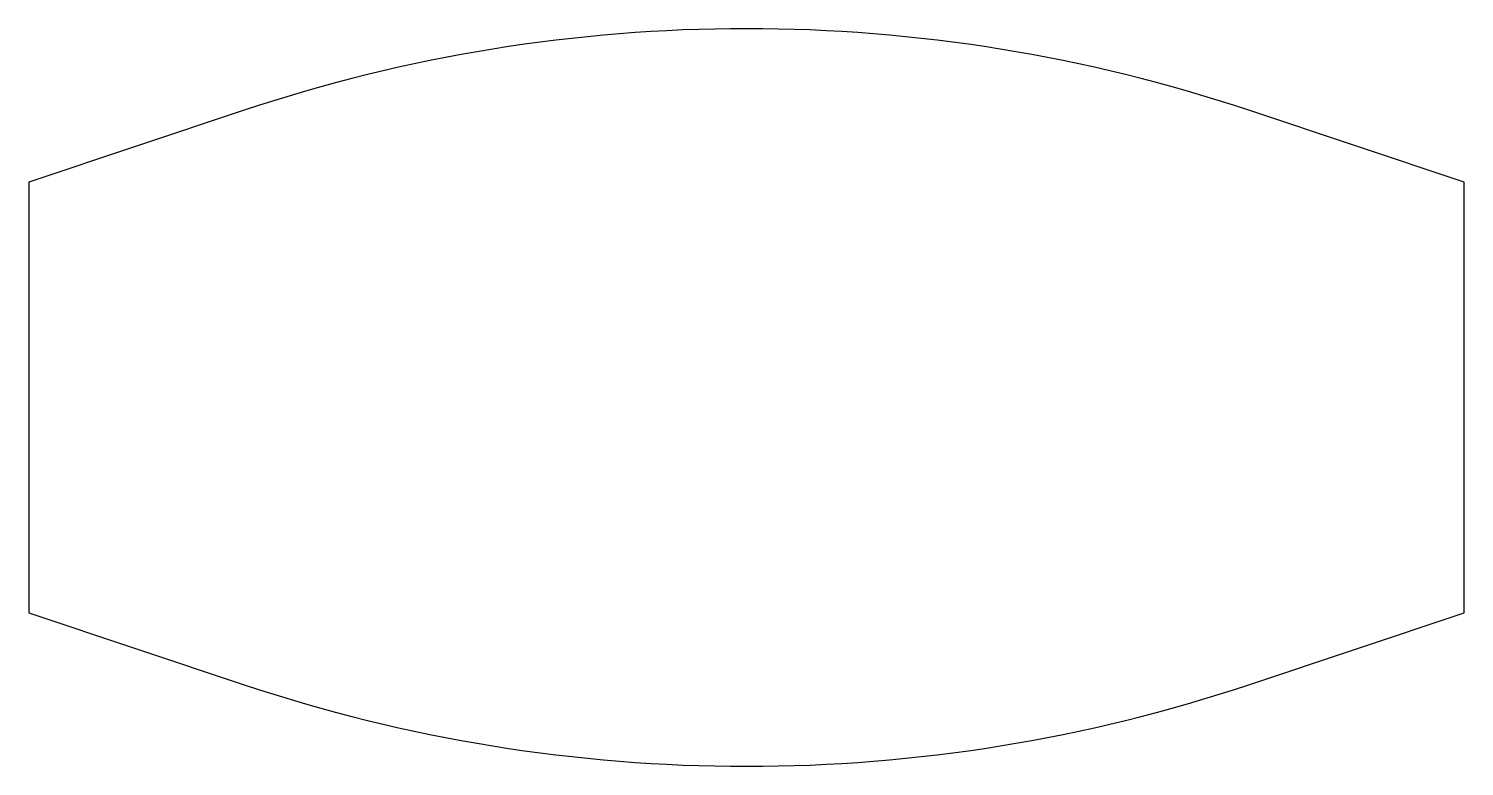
# Model space of a CAD drawing. Extents: x 110 to 210, y 9 to 61.
import ezdxf

# ---------------------------------------------------------------- set-up
doc = ezdxf.new("R2010")
doc.units = 0
doc.layers.get('0').update_dxf_attribs({"linetype": 'CONTINUOUS'})

msp = doc.modelspace()

# ---------------------------------------------------------------- linework, layer by layer
msp.add_lwpolyline([(110, 35), (110, 20), (125, 15, 0.16228), (195, 15), (210, 20), (210, 35), (210, 50), (195, 55, 0.16228), (125, 55), (110, 50), (110, 35)], format="xyb")

doc.saveas('drawing.dxf')
